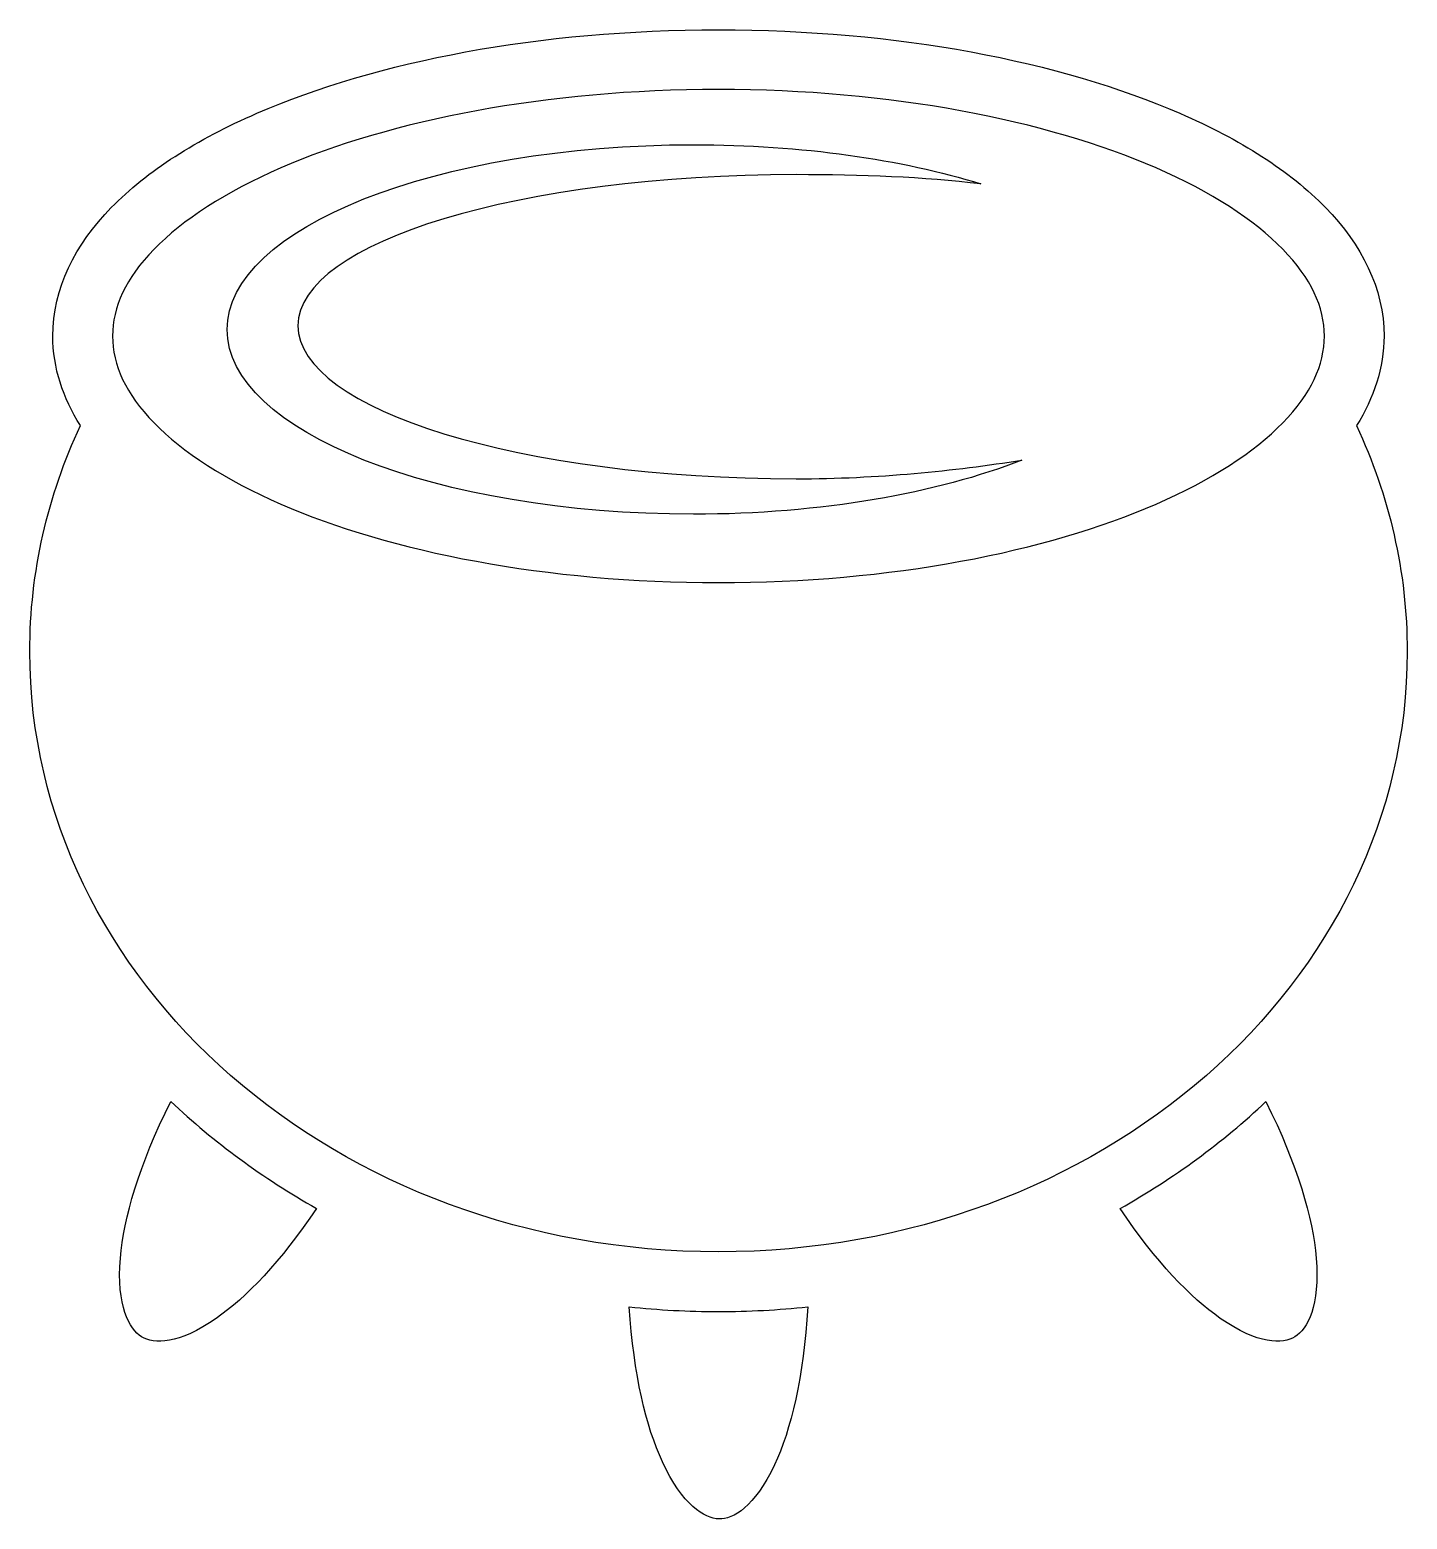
# Model space of a CAD drawing. Header units: centimetres. Extents: x -9 to 9.2, y -9.9 to 9.7.
import ezdxf

# ---------------------------------------------------------------- set-up
doc = ezdxf.new("R2010")
doc.units = ezdxf.units.CM
doc.header["$MEASUREMENT"] = 0
doc.layers.add('Layer 1', color=7, linetype='Continuous')

msp = doc.modelspace()

# ---------------------------------------------------------------- linework, layer by layer
at = {"layer": 'Layer 1'}
for points, knots in [([(0.12916, 9.73684), (-2.23414, 9.73684), (-4.3759, 9.32465), (-5.9615, 8.6352), (-5.9615, 8.6352), (-6.75426, 8.29052), (-7.40955, 7.87786), (-7.88411, 7.38998), (-7.88411, 7.38998), (-8.35867, 6.9021), (-8.65494, 6.32153), (-8.65494, 5.69533), (-8.65494, 5.69533), (-8.65494, 5.27635), (-8.52127, 4.87778), (-8.29124, 4.51336), (-8.29124, 4.51336), (-8.72211, 3.5906), (-8.95935, 2.58232), (-8.95935, 1.52863), (-8.95935, 1.52863), (-8.95935, -2.82133), (-4.92147, -6.39237), (0.1292, -6.39237), (0.1292, -6.39237), (5.17991, -6.39237), (9.21905, -2.82133), (9.21905, 1.52863), (9.21905, 1.52863), (9.21905, 2.58241), (8.98067, 3.59052), (8.54963, 4.51328), (8.54963, 4.51328), (8.77961, 4.87778), (8.91333, 5.27635), (8.91333, 5.69533), (8.91333, 5.69533), (8.91333, 6.32152), (8.61706, 6.90205), (8.1425, 7.38998), (8.1425, 7.38998), (7.66786, 7.87786), (7.01134, 8.29052), (6.21854, 8.6352), (6.21854, 8.6352), (4.6329, 9.32465), (2.49245, 9.73688), (0.12915, 9.73688), (0.12915, 9.73688), (0.12915, 9.73688), (0.12916, 9.73684), (0.12916, 9.73684)], [0, 0, 0, 0, 0.07142857, 0.07142857, 0.07142857, 0.07142857, 0.14285714, 0.14285714, 0.14285714, 0.14285714, 0.21428571, 0.21428571, 0.21428571, 0.21428571, 0.28571429, 0.28571429, 0.28571429, 0.28571429, 0.35714286, 0.35714286, 0.35714286, 0.35714286, 0.42857143, 0.42857143, 0.42857143, 0.42857143, 0.5, 0.5, 0.5, 0.5, 0.57142857, 0.57142857, 0.57142857, 0.57142857, 0.64285714, 0.64285714, 0.64285714, 0.64285714, 0.71428571, 0.71428571, 0.71428571, 0.71428571, 0.78571429, 0.78571429, 0.78571429, 0.78571429, 0.85714286, 0.85714286, 0.85714286, 0.85714286, 1, 1, 1, 1]), ([(0.12916, 8.94884), (2.39982, 8.94884), (4.45365, 8.54403), (5.90482, 7.91303), (5.90482, 7.91303), (6.63045, 7.59753), (7.20254, 7.22544), (7.57712, 6.8404), (7.57712, 6.8404), (7.95166, 6.45528), (8.1253, 6.07653), (8.1253, 5.69524), (8.1253, 5.69524), (8.1253, 5.31392), (7.95165, 4.93381), (7.57712, 4.54878), (7.57712, 4.54878), (7.20254, 4.16379), (6.63045, 3.79161), (5.90486, 3.47611), (5.90486, 3.47611), (4.45373, 2.84515), (2.39986, 2.44038), (0.12924, 2.44038), (0.12924, 2.44038), (-2.14151, 2.44038), (-4.1953, 2.84519), (-5.64651, 3.47615), (-5.64651, 3.47615), (-6.37205, 3.79157), (-6.94545, 4.16374), (-7.32003, 4.54878), (-7.32003, 4.54878), (-7.69457, 4.93377), (-7.86695, 5.31392), (-7.86695, 5.69524), (-7.86695, 5.69524), (-7.86695, 6.07652), (-7.69457, 6.45528), (-7.32003, 6.84035), (-7.32003, 6.84035), (-6.94545, 7.22534), (-6.37209, 7.59743), (-5.64647, 7.91293), (-5.64647, 7.91293), (-4.1953, 8.54393), (-2.14147, 8.9487), (0.12928, 8.9487), (0.12928, 8.9487), (0.12928, 8.9487), (0.12916, 8.94884), (0.12916, 8.94884)], [0, 0, 0, 0, 0.07142857, 0.07142857, 0.07142857, 0.07142857, 0.14285714, 0.14285714, 0.14285714, 0.14285714, 0.21428571, 0.21428571, 0.21428571, 0.21428571, 0.28571429, 0.28571429, 0.28571429, 0.28571429, 0.35714286, 0.35714286, 0.35714286, 0.35714286, 0.42857143, 0.42857143, 0.42857143, 0.42857143, 0.5, 0.5, 0.5, 0.5, 0.57142857, 0.57142857, 0.57142857, 0.57142857, 0.64285714, 0.64285714, 0.64285714, 0.64285714, 0.71428571, 0.71428571, 0.71428571, 0.71428571, 0.78571429, 0.78571429, 0.78571429, 0.78571429, 0.85714286, 0.85714286, 0.85714286, 0.85714286, 1, 1, 1, 1]), ([(-0.19899, 8.2201), (-3.59646, 8.2201), (-6.35551, 7.1234), (-6.35551, 5.78094), (-6.35551, 5.78094), (-6.35551, 4.43848), (-3.59646, 3.34321), (-0.19899, 3.34308), (-0.19899, 3.34308), (1.48942, 3.34308), (3.02281, 3.62194), (4.13512, 4.05741), (4.13512, 4.05741), (3.23627, 3.91657), (2.23486, 3.81094), (1.1557, 3.81094), (1.1557, 3.81094), (-2.47353, 3.81094), (-5.41985, 4.72413), (-5.41985, 5.83104), (-5.41985, 5.83104), (-5.41985, 6.93795), (-2.47366, 7.82483), (1.15565, 7.82483), (1.15565, 7.82483), (2.01714, 7.82483), (2.83925, 7.79426), (3.59351, 7.70229), (3.59351, 7.70229), (2.54707, 8.02715), (1.23392, 8.22011), (-0.19908, 8.22011), (-0.19908, 8.22011), (-0.19908, 8.22011), (-0.19899, 8.2201), (-0.19899, 8.2201)], [0, 0, 0, 0, 0.1, 0.1, 0.1, 0.1, 0.2, 0.2, 0.2, 0.2, 0.3, 0.3, 0.3, 0.3, 0.4, 0.4, 0.4, 0.4, 0.5, 0.5, 0.5, 0.5, 0.6, 0.6, 0.6, 0.6, 0.7, 0.7, 0.7, 0.7, 0.8, 0.8, 0.8, 0.8, 1, 1, 1, 1]), ([(-7.09868, -4.40655), (-7.51682, -5.24557), (-7.72099, -5.9515), (-7.76409, -6.47405), (-7.76409, -6.47405), (-7.81596, -7.10261), (-7.64804, -7.41178), (-7.48346, -7.51248), (-7.48346, -7.51248), (-7.31879, -7.61318), (-6.99865, -7.61706), (-6.49774, -7.27001), (-6.49774, -7.27001), (-6.10769, -6.99971), (-5.64763, -6.52237), (-5.17472, -5.81918), (-5.17472, -5.81918), (-5.88221, -5.42145), (-6.52831, -4.94588), (-7.09859, -4.40655), (-7.09859, -4.40655), (-7.09859, -4.40655), (-7.09868, -4.40655), (-7.09868, -4.40655)], [0, 0, 0, 0, 0.14285714, 0.14285714, 0.14285714, 0.14285714, 0.28571429, 0.28571429, 0.28571429, 0.28571429, 0.42857143, 0.42857143, 0.42857143, 0.42857143, 0.57142857, 0.57142857, 0.57142857, 0.57142857, 0.71428571, 0.71428571, 0.71428571, 0.71428571, 1, 1, 1, 1]), ([(7.35439, -4.40921), (6.78377, -4.9482), (6.13692, -5.42305), (5.42917, -5.82049), (5.42917, -5.82049), (5.90187, -6.52326), (6.36235, -6.99993), (6.75219, -7.27006), (6.75219, -7.27006), (7.25315, -7.6171), (7.57328, -7.61322), (7.73787, -7.51253), (7.73787, -7.51253), (7.90245, -7.41183), (8.07041, -7.10266), (8.01854, -6.47414), (8.01854, -6.47414), (7.97544, -5.9521), (7.77165, -5.24714), (7.35439, -4.4093), (7.35439, -4.4093), (7.35439, -4.4093), (7.35439, -4.40921), (7.35439, -4.40921)], [0, 0, 0, 0, 0.14285714, 0.14285714, 0.14285714, 0.14285714, 0.28571429, 0.28571429, 0.28571429, 0.28571429, 0.42857143, 0.42857143, 0.42857143, 0.42857143, 0.57142857, 0.57142857, 0.57142857, 0.57142857, 0.71428571, 0.71428571, 0.71428571, 0.71428571, 1, 1, 1, 1]), ([(-1.04758, -7.1185), (-0.99023, -8.01562), (-0.82426, -8.70208), (-0.61139, -9.1623), (-0.61139, -9.1623), (-0.34691, -9.7341), (-0.05224, -9.91373), (0.13583, -9.91744), (0.13583, -9.91744), (0.32377, -9.92115), (0.60558, -9.76214), (0.86846, -9.20451), (0.86846, -9.20451), (1.08491, -8.7453), (1.25493, -8.04405), (1.30857, -7.11859), (1.30857, -7.11859), (0.92168, -7.15928), (0.52804, -7.18049), (0.12926, -7.18049), (0.12926, -7.18049), (-0.26868, -7.18049), (-0.66139, -7.15915), (-1.04752, -7.11863), (-1.04752, -7.11863), (-1.04752, -7.11863), (-1.04758, -7.1185), (-1.04758, -7.1185)], [0, 0, 0, 0, 0.125, 0.125, 0.125, 0.125, 0.25, 0.25, 0.25, 0.25, 0.375, 0.375, 0.375, 0.375, 0.5, 0.5, 0.5, 0.5, 0.625, 0.625, 0.625, 0.625, 0.75, 0.75, 0.75, 0.75, 1, 1, 1, 1])]:
    msp.add_open_spline(points, degree=3, knots=knots, dxfattribs=at)

doc.saveas('drawing.dxf')
